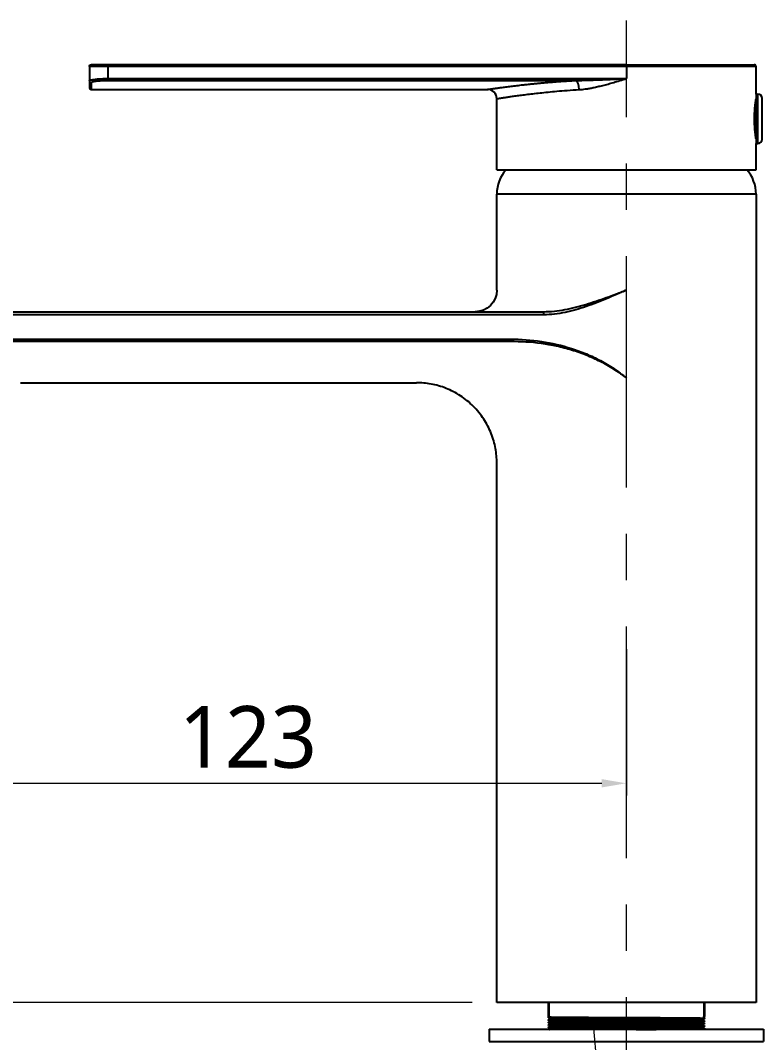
# Model space of a CAD drawing. Extents: x 0 to 1647, y 4681 to 5260.
# Drawn here: x 1263.7 to 1384.1, y 4916.4 to 5081.9 of the extents above; entities that cross this region are included whole.
import ezdxf

# ---------------------------------------------------------------- set-up
doc = ezdxf.new("R2010")
doc.units = 0
doc.header["$LTSCALE"] = 30
doc.header["$MEASUREMENT"] = 0
doc.header["$PDMODE"] = 3
doc.header["$PDSIZE"] = -10
doc.linetypes.add('CENTER', pattern=[2, 1.25, -0.25, 0.25, -0.25])
doc.layers.get('0').update_dxf_attribs({"linetype": 'CONTINUOUS'})
doc.layers.get('DEFPOINTS').update_dxf_attribs({"linetype": 'CONTINUOUS'})
doc.layers.add('\\M+5B3DF\\M+5B4E7\\M+5CFDF', color=3, linetype='CONTINUOUS', lineweight=9)
doc.layers.add('AXES', color=7, linetype='CONTINUOUS')
doc.layers.add('BODY', color=7, linetype='CONTINUOUS')
doc.styles.add('Daelim Dimension', font='NanumGothic.ttf')
doc.dimstyles.new('DEFAULT', dxfattribs={"dimscale": 2, "dimtxt": 2, "dimasz": 2, "dimexe": 0, "dimexo": 2, "dimgap": 1, "dimtad": 1, "dimdec": 1, "dimzin": 9, "dimdsep": 46, "dimtxsty": 'Daelim Dimension', "dimcen": 0.5, "dimclrd": 252, "dimclre": 252, "dimclrt": 3, "dimadec": 1, "dimazin": 0, "dimtfac": 1, "dimtdec": 1, "dimtix": 1, "dimtmove": 0, "dimatfit": 3, "dimfxl": 0, "dimtolj": 1, "dimtzin": 1, "dimlwd": 9, "dimlwe": 9, "dimarcsym": 0})

# ---------------------------------------------------------------- blocks, each defined once
blk = doc.blocks.new('*D14')
at = {"color": 5, "lineweight": 9, "ltscale": 0.5}
for p, q in [((1235.24, 5014.26), (1190.09, 5014.26)), ((1192.09, 5010.26), (1192.09, 4926.84)), ((1336.85, 4922.84), (1190.09, 4922.84))]:
    blk.add_line(p, q, dxfattribs=at)
at = {"color": 5, "ltscale": 0.5}
for points in [[(1191.42, 5010.26), (1192.76, 5010.26), (1192.09, 5014.26)], [(1191.42, 4926.84), (1192.76, 4926.84), (1192.09, 4922.84)]]:
    blk.add_solid(points, dxfattribs=at)
at = {"layer": 'DEFPOINTS', "color": 0, "ltscale": 0.5}
for p in [(1239.24, 5014.26), (1192.09, 4922.84), (1340.85, 4922.84)]:
    blk.add_point(p, dxfattribs=at)
at = {"color": 7, "ltscale": 0.5, "insert": (1184.65, 4968.55), "char_height": 10, "attachment_point": 5, "rotation": 90, "style": 'Daelim Dimension'}
blk.add_mtext('\\A1;91', dxfattribs=at)
blk = doc.blocks.new('*D16')
at = {"color": 5, "lineweight": 9, "ltscale": 0.5}
for p, q in [((1239.24, 5010.26), (1239.24, 4956.36)), ((1361.85, 4980.08), (1361.85, 4956.36)), ((1243.24, 4958.36), (1357.85, 4958.36))]:
    blk.add_line(p, q, dxfattribs=at)
at = {"color": 5, "ltscale": 0.5}
for points in [[(1243.24, 4959.03), (1243.24, 4957.69), (1239.24, 4958.36)], [(1357.85, 4959.03), (1357.85, 4957.69), (1361.85, 4958.36)]]:
    blk.add_solid(points, dxfattribs=at)
at = {"layer": 'DEFPOINTS', "color": 0, "ltscale": 0.5}
for p in [(1239.24, 5014.26), (1361.85, 4984.08), (1361.85, 4958.36)]:
    blk.add_point(p, dxfattribs=at)
at = {"color": 7, "ltscale": 0.5, "insert": (1300.54, 4965.81), "char_height": 10, "attachment_point": 5, "style": 'Daelim Dimension'}
blk.add_mtext('\\A1;123', dxfattribs=at)

msp = doc.modelspace()

# ---------------------------------------------------------------- linework, layer by layer
at = {"color": 0, "lineweight": 35}
for p, q in [((1349.25, 4922.84), (1349.25, 4920.41)), ((1374.45, 4922.84), (1374.45, 4920.61)), ((1374.45, 4920.26), (1374.45, 4920.61)), ((1374.45, 4920.26), (1374.45, 4920.21)), ((1374.45, 4920.21), (1374.45, 4920.21)), ((1349.25, 4920.06), (1349.25, 4920.01)), ((1349.25, 4920.06), (1349.25, 4920.06)), ((1349.25, 4919.66), (1349.25, 4919.61)), ((1349.25, 4919.66), (1349.25, 4919.66)), ((1349.25, 4919.26), (1349.25, 4919.21)), ((1349.25, 4919.26), (1349.25, 4919.26)), ((1349.25, 4919.26), (1349.25, 4919.26)), ((1349.25, 4918.86), (1349.25, 4918.81)), ((1349.25, 4918.86), (1349.25, 4918.86)), ((1349.25, 4918.86), (1349.25, 4918.86)), ((1374.45, 4919.86), (1374.45, 4919.81)), ((1374.45, 4919.81), (1374.45, 4919.81)), ((1374.45, 4919.46), (1374.45, 4919.41)), ((1374.45, 4919.41), (1374.45, 4919.41)), ((1374.45, 4919.06), (1374.45, 4919.01)), ((1374.45, 4919.01), (1374.45, 4919.01)), ((1374.45, 4918.66), (1374.45, 4918.61)), ((1374.45, 4918.61), (1374.45, 4918.61))]:
    msp.add_line(p, q, dxfattribs=at)
for points in [[(1349.5, 4920.27), (1349.37, 4920.34), (1349.25, 4920.42)], [(1349.25, 4920.06), (1349.37, 4920.13), (1349.5, 4920.2)], [(1349.5, 4920.2), (1349.53, 4920.24), (1349.5, 4920.27)], [(1374.45, 4920.22), (1374.33, 4920.14), (1374.2, 4920.07)], [(1349.5, 4919.87), (1349.37, 4919.94), (1349.25, 4920.02)], [(1349.25, 4919.66), (1349.37, 4919.73), (1349.5, 4919.8)], [(1349.5, 4919.47), (1349.37, 4919.54), (1349.25, 4919.62)], [(1349.25, 4919.26), (1349.37, 4919.33), (1349.5, 4919.4)], [(1349.5, 4919.07), (1349.37, 4919.14), (1349.25, 4919.21)], [(1349.25, 4918.86), (1349.37, 4918.93), (1349.5, 4919)], [(1349.5, 4918.67), (1349.38, 4918.74), (1349.25, 4918.81)], [(1349.4, 4918.55), (1349.45, 4918.57), (1349.5, 4918.6)], [(1349.49, 4919.4), (1349.53, 4919.44), (1349.49, 4919.47)], [(1349.5, 4919.8), (1349.53, 4919.84), (1349.5, 4919.87)], [(1349.5, 4919), (1349.54, 4919.04), (1349.5, 4919.07)], [(1349.5, 4918.6), (1349.54, 4918.64), (1349.5, 4918.67)], [(1374.2, 4920.07), (1374.16, 4920.04), (1374.2, 4920)], [(1374.2, 4919.67), (1374.16, 4919.64), (1374.2, 4919.6)], [(1374.2, 4919.27), (1374.16, 4919.24), (1374.2, 4919.2)], [(1374.2, 4919.27), (1374.16, 4919.24), (1374.2, 4919.2)], [(1374.2, 4918.87), (1374.16, 4918.84), (1374.2, 4918.8)], [(1374.21, 4918.87), (1374.17, 4918.84), (1374.21, 4918.8)], [(1374.2, 4920), (1374.33, 4919.93), (1374.45, 4919.86)], [(1374.45, 4919.82), (1374.33, 4919.74), (1374.2, 4919.67)], [(1374.2, 4919.6), (1374.33, 4919.53), (1374.45, 4919.46)], [(1374.45, 4919.42), (1374.33, 4919.34), (1374.2, 4919.27)], [(1374.2, 4919.2), (1374.33, 4919.13), (1374.45, 4919.06)], [(1374.45, 4919.01), (1374.33, 4918.94), (1374.2, 4918.87)], [(1374.2, 4918.8), (1374.33, 4918.73), (1374.45, 4918.66)], [(1374.45, 4918.61), (1374.4, 4918.58), (1374.34, 4918.55)]]:
    msp.add_open_spline(points, degree=2, dxfattribs=at)
for points, knots in [([(1374.45, 4920.21), (1374.45, 4920.22), (1374.44, 4920.22), (1374.43, 4920.22), (1374.42, 4920.22), (1374.41, 4920.22), (1374.4, 4920.22), (1374.35, 4920.22), (1374.23, 4920.23), (1374.03, 4920.23), (1373.88, 4920.23), (1373.83, 4920.23), (1373.78, 4920.24), (1373.75, 4920.24), (1373.73, 4920.24), (1373.64, 4920.24), (1373.57, 4920.24), (1373.33, 4920.24), (1373.15, 4920.24), (1372.91, 4920.25), (1372.86, 4920.25), (1372.76, 4920.25), (1372.6, 4920.25), (1372.44, 4920.25), (1372.09, 4920.25), (1371.61, 4920.26), (1371.06, 4920.26), (1370.62, 4920.27), (1370.47, 4920.27), (1370.28, 4920.27), (1370.24, 4920.27), (1370.17, 4920.27), (1370.05, 4920.27), (1369.93, 4920.27), (1369.53, 4920.27), (1369.2, 4920.28), (1368.77, 4920.28), (1368.68, 4920.28), (1368.51, 4920.28), (1368.42, 4920.28), (1368.16, 4920.28), (1367.8, 4920.28), (1367.43, 4920.29), (1367.15, 4920.29), (1367.05, 4920.29), (1366.86, 4920.29), (1366.77, 4920.29), (1366.29, 4920.29), (1365.9, 4920.29), (1365.31, 4920.3), (1365.11, 4920.3), (1364.81, 4920.3), (1364.71, 4920.3), (1364.51, 4920.3), (1364.4, 4920.3), (1363.9, 4920.3), (1363.49, 4920.31), (1362.98, 4920.31), (1362.87, 4920.31), (1362.67, 4920.31), (1362.56, 4920.31), (1362.25, 4920.31), (1362.05, 4920.31), (1361.43, 4920.32), (1361.01, 4920.32), (1360.55, 4920.32), (1360.5, 4920.32), (1360.4, 4920.32), (1360.24, 4920.32), (1359.88, 4920.32), (1359.58, 4920.33), (1358.98, 4920.33), (1358.58, 4920.33), (1357.8, 4920.34), (1357.41, 4920.34), (1356.94, 4920.34), (1356.84, 4920.34), (1356.66, 4920.34), (1356.56, 4920.34), (1356.28, 4920.34), (1356.1, 4920.34), (1355.55, 4920.35), (1355.19, 4920.35), (1354.76, 4920.35), (1354.68, 4920.35), (1354.51, 4920.35), (1354.26, 4920.36), (1353.85, 4920.36), (1353.54, 4920.36), (1353.31, 4920.36), (1353.23, 4920.36), (1353.08, 4920.36), (1353.01, 4920.36), (1352.64, 4920.37), (1352.37, 4920.37), (1351.97, 4920.37), (1351.85, 4920.37), (1351.66, 4920.37), (1351.6, 4920.38), (1351.48, 4920.38), (1351.42, 4920.38), (1351.14, 4920.38), (1350.92, 4920.38), (1350.68, 4920.38), (1350.63, 4920.38), (1350.54, 4920.39), (1350.41, 4920.39), (1350.28, 4920.39), (1350.05, 4920.39), (1349.91, 4920.39), (1349.67, 4920.4), (1349.57, 4920.4), (1349.45, 4920.4), (1349.42, 4920.4), (1349.38, 4920.41), (1349.37, 4920.41), (1349.36, 4920.41), (1349.35, 4920.41), (1349.33, 4920.41), (1349.32, 4920.41), (1349.27, 4920.41), (1349.25, 4920.41), (1349.25, 4920.41)], [0, 0, 0, 0, 0.015625, 0.015625, 0.023437, 0.023437, 0.03125, 0.03125, 0.0625, 0.09375, 0.09375, 0.101562, 0.105469, 0.105469, 0.109375, 0.109375, 0.125, 0.125, 0.15625, 0.15625, 0.164062, 0.164062, 0.171875, 0.1875, 0.1875, 0.21875, 0.25, 0.25, 0.265625, 0.265625, 0.269531, 0.269531, 0.273437, 0.28125, 0.28125, 0.3125, 0.3125, 0.320312, 0.320312, 0.328125, 0.328125, 0.34375, 0.359375, 0.359375, 0.367187, 0.367187, 0.375, 0.375, 0.40625, 0.40625, 0.421875, 0.421875, 0.429687, 0.429687, 0.4375, 0.4375, 0.46875, 0.46875, 0.476562, 0.476562, 0.484375, 0.484375, 0.5, 0.5, 0.53125, 0.53125, 0.535156, 0.535156, 0.539062, 0.546875, 0.5625, 0.5625, 0.59375, 0.59375, 0.625, 0.625, 0.632812, 0.632812, 0.640625, 0.640625, 0.65625, 0.65625, 0.6875, 0.6875, 0.695312, 0.695312, 0.703125, 0.71875, 0.734375, 0.734375, 0.742187, 0.742187, 0.75, 0.75, 0.78125, 0.78125, 0.796875, 0.796875, 0.804687, 0.804687, 0.8125, 0.8125, 0.84375, 0.84375, 0.851562, 0.851562, 0.859375, 0.875, 0.875, 0.90625, 0.90625, 0.9375, 0.9375, 0.953125, 0.953125, 0.957031, 0.957031, 0.960937, 0.960937, 0.96875, 0.96875, 1, 1, 1, 1]), ([(1349.5, 4920.2), (1349.48, 4920.2), (1349.94, 4920.18), (1352.24, 4920.16), (1356.16, 4920.13), (1360.95, 4920.11), (1365.87, 4920.08), (1370.18, 4920.06), (1373.21, 4920.03), (1374.13, 4920.01), (1374.2, 4920), (1374.2, 4920)], [0, 0, 0, 0, 0.10368, 0.229208, 0.354736, 0.480265, 0.605793, 0.731321, 0.856849, 0.982378, 1, 1, 1, 1]), ([(1349.5, 4920.27), (1349.51, 4920.27), (1349.98, 4920.25), (1352.24, 4920.23), (1356.16, 4920.2), (1360.95, 4920.18), (1365.87, 4920.15), (1370.18, 4920.13), (1373.21, 4920.1), (1374.15, 4920.08), (1374.2, 4920.07), (1374.2, 4920.07)], [0, 0, 0, 0, 0.097886, 0.223414, 0.348943, 0.474471, 0.599999, 0.725527, 0.851056, 0.976584, 1, 1, 1, 1]), ([(1349.49, 4919.4), (1349.48, 4919.4), (1350.06, 4919.38), (1352.69, 4919.35), (1356.76, 4919.33), (1361.62, 4919.3), (1366.51, 4919.28), (1370.68, 4919.25), (1373.5, 4919.23), (1374.18, 4919.21), (1374.2, 4919.2), (1374.2, 4919.2)], [0, 0, 0, 0, 0.12058, 0.246108, 0.371636, 0.497164, 0.622692, 0.74822, 0.873748, 0.999276, 1, 1, 1, 1]), ([(1349.5, 4919), (1349.48, 4918.99), (1350.06, 4918.98), (1352.69, 4918.95), (1356.77, 4918.93), (1361.62, 4918.9), (1366.51, 4918.88), (1370.68, 4918.85), (1373.5, 4918.83), (1374.19, 4918.81), (1374.2, 4918.8), (1374.2, 4918.8)], [0, 0, 0, 0, 0.12058, 0.246108, 0.371636, 0.497164, 0.622692, 0.74822, 0.873748, 0.999276, 1, 1, 1, 1]), ([(1349.49, 4919.8), (1349.49, 4919.8), (1350.01, 4919.78), (1352.46, 4919.76), (1356.46, 4919.73), (1361.28, 4919.71), (1366.19, 4919.68), (1370.43, 4919.66), (1373.36, 4919.63), (1374.16, 4919.61), (1374.2, 4919.6), (1374.2, 4919.6)], [0, 0, 0, 0, 0.111379, 0.237013, 0.362647, 0.488282, 0.613916, 0.73955, 0.865185, 0.990819, 1, 1, 1, 1]), ([(1349.49, 4919.47), (1349.51, 4919.46), (1350.1, 4919.45), (1352.69, 4919.42), (1356.76, 4919.4), (1361.62, 4919.37), (1366.51, 4919.35), (1370.68, 4919.32), (1373.5, 4919.3), (1374.2, 4919.28), (1374.2, 4919.27), (1374.2, 4919.27)], [0, 0, 0, 0, 0.115001, 0.240499, 0.365997, 0.491495, 0.616993, 0.742491, 0.867988, 0.993486, 1, 1, 1, 1]), ([(1349.5, 4919.87), (1349.51, 4919.86), (1350.04, 4919.85), (1352.46, 4919.83), (1356.46, 4919.8), (1361.28, 4919.78), (1366.19, 4919.75), (1370.43, 4919.72), (1373.36, 4919.7), (1374.17, 4919.68), (1374.2, 4919.67), (1374.2, 4919.67)], [0, 0, 0, 0, 0.10656, 0.232209, 0.357859, 0.483508, 0.609157, 0.734807, 0.860456, 0.986105, 1, 1, 1, 1]), ([(1349.5, 4919.07), (1349.51, 4919.06), (1350.1, 4919.05), (1352.69, 4919.02), (1356.77, 4919), (1361.62, 4918.97), (1366.51, 4918.95), (1370.68, 4918.92), (1373.5, 4918.9), (1374.2, 4918.88), (1374.2, 4918.87), (1374.2, 4918.87)], [0, 0, 0, 0, 0.115001, 0.240499, 0.365997, 0.491495, 0.616993, 0.742491, 0.867988, 0.993486, 1, 1, 1, 1]), ([(1349.5, 4918.67), (1349.51, 4918.66), (1350.1, 4918.65), (1352.7, 4918.62), (1356.77, 4918.6), (1361.62, 4918.57), (1364.97, 4918.55), (1366.57, 4918.55), (1366.65, 4918.55)], [0, 0, 0, 0, 0.1150011, 0.240499, 0.3659969, 0.4914948, 0.6169927, 0.6242591, 0.6242591, 0.6242591, 0.6242591])]:
    msp.add_open_spline(points, degree=3, knots=knots, dxfattribs=at)
at = {"layer": '\\M+5B3DF\\M+5B4E7\\M+5CFDF', "color": 0, "lineweight": -3}
for p, q in [((1277.85, 5074.44), (1274.85, 5074.44)), ((1274.85, 5074.44), (1274.85, 5072.14)), ((1277.85, 5074.74), (1275.15, 5074.74)), ((1277.85, 5074.44), (1277.85, 5074.74)), ((1361.85, 5074.74), (1277.85, 5074.74)), ((1277.85, 5074.44), (1277.85, 5072.5)), ((1361.85, 5074.44), (1277.85, 5074.44)), ((1361.85, 5074.74), (1382.55, 5074.74)), ((1361.85, 5074.44), (1361.85, 5074.74)), ((1361.85, 5074.44), (1361.85, 5072.5)), ((1382.85, 5074.44), (1361.85, 5074.44)), ((1382.85, 5069.99), (1382.85, 5074.44)), ((1277.85, 5072.5), (1361.85, 5072.5)), ((1277.85, 5072.5), (1277.85, 5072.2)), ((1274.85, 5072.14), (1274.85, 5071.04)), ((1275.15, 5071.84), (1275.15, 5070.74)), ((1277.85, 5072.2), (1353.65, 5072.2)), ((1275.15, 5070.74), (1339.35, 5070.74)), ((1340.85, 5057.74), (1340.85, 5069.24)), ((1382.85, 5069.99), (1383.15, 5069.99)), ((1382.85, 5069.99), (1382.85, 5061.99)), ((1383.15, 5061.99), (1383.15, 5069.99)), ((1383.85, 5065.99), (1383.85, 5069.29)), ((1383.85, 5062.69), (1383.85, 5065.99)), ((1382.85, 5061.99), (1383.15, 5061.99)), ((1382.85, 5057.74), (1382.85, 5061.99)), ((1340.85, 5057.74), (1382.85, 5057.74)), ((1340.85, 5038.24), (1340.85, 5053.8)), ((1382.85, 5053.8), (1340.85, 5053.8)), ((1382.85, 5053.8), (1382.85, 4922.84)), ((1223.85, 5034.74), (1348.43, 5034.74)), ((1348.43, 5034.74), (1348.43, 5034.24)), ((1348.43, 5034.24), (1223.85, 5034.24)), ((1247.94, 5030.29), (1343.06, 5030.29)), ((1343.06, 5029.89), (1247.94, 5029.89)), ((1263.69, 5023.24), (1327.85, 5023.24)), ((1340.85, 4922.84), (1340.85, 5010.24)), ((1382.85, 4922.84), (1340.85, 4922.84))]:
    msp.add_line(p, q, dxfattribs=at)
at = {"layer": '\\M+5B3DF\\M+5B4E7\\M+5CFDF', "color": 0, "lineweight": -3, "extrusion": (0, 0, -1)}
for centre, radius, start, end in [((-1275.15, 5074.44), 0.3, 0, 90), ((-1337.35, 5038.24), 3.5, 180, 270)]:
    msp.add_arc(centre, radius, start, end, dxfattribs=at)
at = {"layer": '\\M+5B3DF\\M+5B4E7\\M+5CFDF', "color": 0, "lineweight": -3}
for centre, radius, start, end in [((1382.55, 5074.44), 0.3, 0, 90), ((1275.15, 5071.04), 0.3, 180, 270), ((1339.35, 5069.24), 1.5, 0, 90), ((1383.15, 5069.29), 0.7, 0, 90), ((1383.15, 5062.69), 0.7, 270, 0), ((1346.85, 5053.77), 6, 138.5892, 179.7013), ((1376.85, 5053.77), 6, 0.2987, 41.4108)]:
    msp.add_arc(centre, radius, start, end, dxfattribs=at)
for centre, major_axis, ratio, start_param, end_param in [((1275.15, 5072.14), (-0.3, 0), 0.992521, 0, 1.570796), ((1353.65, 5070.72), (-0.08, 1.5), 0.363944, 4.692197, 6.131886)]:
    msp.add_ellipse(centre, major_axis=major_axis, ratio=ratio, start_param=start_param, end_param=end_param, dxfattribs=at)
for points, knots in [([(1274.96, 5072.23), (1274.99, 5072.24), (1275.07, 5072.27), (1275.28, 5072.32), (1275.59, 5072.37), (1275.98, 5072.42), (1276.32, 5072.45), (1276.61, 5072.46), (1276.92, 5072.48), (1277.23, 5072.49), (1277.54, 5072.5), (1277.75, 5072.5), (1277.85, 5072.5)], [0, 0, 0, 0, 0.094331, 0.190542, 0.356551, 0.504787, 0.590886, 0.675544, 0.758771, 0.840581, 0.920986, 1, 1, 1, 1]), ([(1353.65, 5072.2), (1353.69, 5072.2), (1353.78, 5072.2), (1353.91, 5072.2), (1354.04, 5072.2), (1354.17, 5072.21), (1354.31, 5072.21), (1354.45, 5072.21), (1354.59, 5072.21), (1354.74, 5072.22), (1354.89, 5072.22), (1355.04, 5072.22), (1355.19, 5072.23), (1355.35, 5072.23), (1355.5, 5072.24), (1355.67, 5072.24), (1355.83, 5072.25), (1356, 5072.25), (1356.17, 5072.26), (1356.34, 5072.26), (1356.51, 5072.27), (1356.69, 5072.27), (1356.98, 5072.28), (1357.39, 5072.3), (1357.94, 5072.32), (1358.53, 5072.35), (1359.01, 5072.37), (1359.36, 5072.38), (1359.6, 5072.39), (1359.85, 5072.4), (1360.13, 5072.42), (1360.43, 5072.43), (1360.75, 5072.45), (1361.1, 5072.46), (1361.46, 5072.48), (1361.72, 5072.49), (1361.85, 5072.5)], [0, 0, 0, 0, 0.015471, 0.031265, 0.047382, 0.063822, 0.080584, 0.09767, 0.115078, 0.132809, 0.150864, 0.169241, 0.187941, 0.206964, 0.226309, 0.245978, 0.26597, 0.286285, 0.306922, 0.327883, 0.349167, 0.370773, 0.392703, 0.455366, 0.522548, 0.59425, 0.670471, 0.69603, 0.724353, 0.75544, 0.789291, 0.825905, 0.865284, 0.907425, 0.952331, 1, 1, 1, 1]), ([(1354.2, 5070.72), (1354.37, 5070.73), (1354.71, 5070.75), (1355.25, 5070.82), (1355.84, 5070.91), (1356.49, 5071.04), (1357.22, 5071.2), (1358.03, 5071.39), (1358.89, 5071.62), (1359.81, 5071.89), (1360.8, 5072.18), (1361.49, 5072.39), (1361.85, 5072.5)], [0, 0, 0, 0, 0.068288, 0.137474, 0.214025, 0.299403, 0.394963, 0.500209, 0.61324, 0.732512, 0.860151, 1, 1, 1, 1]), ([(1274.85, 5072.14), (1274.85, 5072.15), (1274.85, 5072.16), (1274.86, 5072.18), (1274.89, 5072.19), (1274.92, 5072.21), (1274.94, 5072.22), (1274.96, 5072.23), (1274.96, 5072.23)], [0, 0, 0, 0, 0.199969, 0.399945, 0.599929, 0.799921, 0.999921, 1, 1, 1, 1]), ([(1339.35, 5070.74), (1339.35, 5070.74), (1339.35, 5070.74), (1339.35, 5070.74), (1339.35, 5070.74), (1339.35, 5070.74), (1339.35, 5070.74), (1339.35, 5070.74), (1339.35, 5070.74), (1339.36, 5070.74), (1339.36, 5070.74), (1339.36, 5070.74), (1339.36, 5070.74), (1339.37, 5070.74), (1339.37, 5070.74), (1339.37, 5070.74), (1339.38, 5070.74), (1339.38, 5070.74), (1339.39, 5070.74), (1339.39, 5070.74), (1339.4, 5070.74), (1339.4, 5070.75), (1339.41, 5070.75), (1339.41, 5070.75), (1339.42, 5070.75), (1339.42, 5070.75), (1339.43, 5070.75), (1339.44, 5070.75), (1339.44, 5070.75), (1339.45, 5070.75), (1339.46, 5070.75), (1339.47, 5070.75), (1339.47, 5070.76), (1339.48, 5070.76), (1339.49, 5070.76), (1339.5, 5070.76), (1339.51, 5070.76), (1339.52, 5070.76), (1339.53, 5070.76), (1339.54, 5070.77), (1339.55, 5070.77), (1339.56, 5070.77), (1339.57, 5070.77), (1339.58, 5070.77), (1339.59, 5070.77), (1339.6, 5070.77), (1339.61, 5070.78), (1339.66, 5070.78), (1339.75, 5070.8), (1339.9, 5070.82), (1340.08, 5070.84), (1340.28, 5070.87), (1340.51, 5070.91), (1340.78, 5070.94), (1341.07, 5070.99), (1341.5, 5071.04), (1342.1, 5071.12), (1342.92, 5071.23), (1343.84, 5071.34), (1344.74, 5071.45), (1345.6, 5071.54), (1346.37, 5071.63), (1347.13, 5071.7), (1347.85, 5071.77), (1348.54, 5071.83), (1349.25, 5071.89), (1349.87, 5071.95), (1350.39, 5071.99), (1350.81, 5072.02), (1351.24, 5072.05), (1351.57, 5072.07), (1351.8, 5072.09), (1351.93, 5072.1), (1352.06, 5072.1), (1352.19, 5072.11), (1352.32, 5072.12), (1352.45, 5072.13), (1352.58, 5072.14), (1352.71, 5072.15), (1352.85, 5072.15), (1352.98, 5072.16), (1353.11, 5072.17), (1353.25, 5072.18), (1353.38, 5072.19), (1353.51, 5072.19), (1353.6, 5072.2), (1353.65, 5072.2)], [0, 0, 0, 0, 0.002834, 0.005668, 0.008501, 0.011333, 0.014164, 0.016995, 0.019825, 0.022655, 0.025484, 0.028313, 0.031141, 0.033969, 0.036797, 0.039624, 0.042451, 0.045278, 0.048104, 0.05093, 0.053756, 0.056582, 0.059408, 0.062234, 0.065059, 0.067885, 0.070711, 0.073536, 0.076362, 0.079188, 0.082014, 0.084841, 0.087667, 0.090494, 0.093321, 0.096149, 0.098976, 0.101805, 0.104633, 0.107462, 0.110292, 0.113122, 0.115953, 0.118784, 0.121616, 0.124449, 0.127282, 0.130116, 0.157637, 0.185086, 0.212492, 0.239887, 0.26931, 0.298698, 0.328087, 0.357515, 0.417055, 0.476648, 0.536171, 0.595762, 0.63646, 0.677139, 0.717894, 0.750117, 0.782328, 0.814574, 0.846902, 0.864921, 0.88295, 0.900996, 0.91907, 0.92448, 0.929888, 0.935292, 0.940694, 0.946093, 0.951491, 0.956886, 0.962279, 0.967671, 0.973061, 0.97845, 0.983838, 0.989226, 0.994613, 1, 1, 1, 1]), ([(1340.85, 5069.24), (1340.85, 5069.24), (1340.9, 5069.25), (1341.11, 5069.28), (1341.41, 5069.33), (1341.82, 5069.39), (1342.35, 5069.47), (1343, 5069.57), (1343.76, 5069.68), (1344.63, 5069.8), (1345.6, 5069.92), (1346.67, 5070.05), (1347.85, 5070.18), (1349.15, 5070.32), (1350.61, 5070.46), (1352.29, 5070.59), (1353.53, 5070.68), (1354.2, 5070.72)], [0, 0, 0, 0, 0.073393, 0.138061, 0.196756, 0.255346, 0.317969, 0.382313, 0.445879, 0.509036, 0.572593, 0.636833, 0.702115, 0.768732, 0.838308, 0.914287, 1, 1, 1, 1]), ([(1382.85, 5062.74), (1382.85, 5062.74), (1382.85, 5062.74), (1382.84, 5062.76), (1382.84, 5062.79), (1382.83, 5062.85), (1382.83, 5062.88), (1382.82, 5062.89), (1382.82, 5062.91), (1382.82, 5062.92), (1382.82, 5062.95), (1382.81, 5062.96), (1382.81, 5063.03), (1382.79, 5063.12), (1382.78, 5063.23), (1382.77, 5063.31), (1382.76, 5063.36), (1382.75, 5063.41), (1382.75, 5063.44), (1382.75, 5063.46), (1382.74, 5063.54), (1382.72, 5063.69), (1382.7, 5063.92), (1382.68, 5064.09), (1382.67, 5064.22), (1382.67, 5064.27), (1382.66, 5064.36), (1382.66, 5064.41), (1382.64, 5064.55), (1382.63, 5064.74), (1382.62, 5064.94), (1382.61, 5065.09), (1382.61, 5065.14), (1382.61, 5065.22), (1382.61, 5065.25), (1382.61, 5065.3), (1382.6, 5065.43), (1382.6, 5065.67), (1382.6, 5065.88), (1382.6, 5066.09), (1382.6, 5066.2), (1382.6, 5066.33), (1382.6, 5066.36), (1382.6, 5066.41), (1382.6, 5066.49), (1382.6, 5066.57), (1382.61, 5066.73), (1382.62, 5066.93), (1382.63, 5067.13), (1382.64, 5067.28), (1382.64, 5067.33), (1382.64, 5067.42), (1382.65, 5067.47), (1382.66, 5067.61), (1382.67, 5067.8), (1382.69, 5067.97), (1382.7, 5068.09), (1382.71, 5068.15), (1382.71, 5068.21), (1382.72, 5068.25), (1382.72, 5068.27), (1382.73, 5068.36), (1382.75, 5068.5), (1382.77, 5068.69), (1382.79, 5068.8), (1382.79, 5068.86), (1382.8, 5068.88), (1382.8, 5068.9), (1382.8, 5068.91), (1382.81, 5068.95), (1382.81, 5068.97), (1382.82, 5069.03), (1382.83, 5069.1), (1382.84, 5069.15), (1382.84, 5069.18), (1382.84, 5069.19), (1382.84, 5069.21), (1382.84, 5069.22), (1382.85, 5069.23), (1382.85, 5069.24), (1382.85, 5069.24)], [0, 0, 0, 0, 0.03125, 0.03125, 0.0625, 0.09375, 0.09375, 0.101562, 0.101562, 0.109375, 0.109375, 0.125, 0.125, 0.15625, 0.1875, 0.1875, 0.203125, 0.210937, 0.210937, 0.21875, 0.21875, 0.25, 0.28125, 0.3125, 0.3125, 0.328125, 0.328125, 0.34375, 0.34375, 0.375, 0.40625, 0.40625, 0.421875, 0.421875, 0.429687, 0.429687, 0.4375, 0.46875, 0.5, 0.5, 0.53125, 0.53125, 0.539062, 0.539062, 0.546875, 0.5625, 0.5625, 0.59375, 0.625, 0.625, 0.640625, 0.640625, 0.65625, 0.65625, 0.6875, 0.71875, 0.71875, 0.734375, 0.742187, 0.742187, 0.75, 0.75, 0.78125, 0.8125, 0.84375, 0.84375, 0.851562, 0.851562, 0.859375, 0.859375, 0.875, 0.875, 0.90625, 0.9375, 0.9375, 0.953125, 0.953125, 0.96875, 0.96875, 1, 1, 1, 1]), ([(1348.43, 5034.74), (1349.6, 5034.74), (1350.75, 5034.88), (1353.02, 5035.3), (1354.15, 5035.59), (1356.38, 5036.26), (1357.48, 5036.63), (1359.12, 5037.22), (1359.67, 5037.42), (1360.49, 5037.72), (1360.76, 5037.83), (1361.3, 5038.03), (1361.58, 5038.14), (1361.85, 5038.24)], [0, 0, 0, 0, 0.25, 0.25, 0.5, 0.5, 0.75, 0.75, 0.875, 0.875, 0.9375, 0.9375, 1, 1, 1, 1]), ([(1361.85, 5038.24), (1361.58, 5038.12), (1361.31, 5038), (1360.77, 5037.76), (1360.5, 5037.64), (1359.69, 5037.29), (1359.15, 5037.06), (1357.53, 5036.38), (1356.43, 5035.95), (1354.76, 5035.39), (1354.2, 5035.21), (1353.07, 5034.89), (1352.5, 5034.75), (1350.78, 5034.39), (1349.62, 5034.24), (1348.43, 5034.24)], [0, 0, 0, 0, 0.0625, 0.0625, 0.125, 0.125, 0.25, 0.25, 0.5, 0.5, 0.625, 0.625, 0.75, 0.75, 1, 1, 1, 1]), ([(1343.06, 5029.89), (1343.06, 5029.91), (1343.06, 5029.94), (1343.06, 5030), (1343.06, 5030.03), (1343.06, 5030.1), (1343.06, 5030.14), (1343.06, 5030.21), (1343.06, 5030.25), (1343.06, 5030.29)], [0, 0, 0, 0, 0.25, 0.25, 0.5, 0.5, 0.75, 0.75, 1, 1, 1, 1]), ([(1343.06, 5030.29), (1344.75, 5030.29), (1346.43, 5030.17), (1349.74, 5029.67), (1351.37, 5029.29), (1353.78, 5028.52), (1354.59, 5028.22), (1356.14, 5027.57), (1356.9, 5027.21), (1358.38, 5026.42), (1359.1, 5025.99), (1360.16, 5025.29), (1360.5, 5025.05), (1361.01, 5024.67), (1361.27, 5024.48), (1361.52, 5024.29), (1361.68, 5024.15), (1361.77, 5024.09), (1361.85, 5024.02)], [0, 0, 0, 0, 0.25, 0.25, 0.5, 0.5, 0.625, 0.625, 0.75, 0.75, 0.875, 0.875, 0.9375, 0.9375, 0.96875, 0.984375, 0.984375, 1, 1, 1, 1]), ([(1361.85, 5024.02), (1361.68, 5024.15), (1361.51, 5024.27), (1361.17, 5024.52), (1361, 5024.64), (1360.49, 5025), (1360.14, 5025.23), (1359.08, 5025.89), (1358.36, 5026.29), (1356.88, 5027.04), (1356.12, 5027.38), (1354.57, 5028), (1353.78, 5028.27), (1352.17, 5028.76), (1351.36, 5028.97), (1349.72, 5029.32), (1348.89, 5029.47), (1346.4, 5029.81), (1344.73, 5029.91), (1343.06, 5029.89)], [0, 0, 0, 0, 0.03125, 0.03125, 0.0625, 0.0625, 0.125, 0.125, 0.25, 0.25, 0.375, 0.375, 0.5, 0.5, 0.625, 0.625, 0.75, 0.75, 1, 1, 1, 1]), ([(1340.85, 5010.24), (1340.85, 5010.62), (1340.83, 5011.01), (1340.76, 5011.8), (1340.71, 5012.2), (1340.56, 5013.01), (1340.46, 5013.41), (1340.23, 5014.22), (1340.09, 5014.62), (1339.78, 5015.42), (1339.6, 5015.82), (1339.19, 5016.6), (1338.97, 5016.98), (1338.49, 5017.72), (1338.22, 5018.08), (1337.66, 5018.78), (1337.36, 5019.11), (1336.72, 5019.75), (1336.39, 5020.05), (1335.69, 5020.61), (1335.33, 5020.88), (1334.59, 5021.36), (1334.21, 5021.58), (1333.43, 5021.99), (1333.03, 5022.17), (1332.23, 5022.48), (1331.83, 5022.62), (1331.02, 5022.85), (1330.62, 5022.95), (1329.81, 5023.09), (1329.41, 5023.15), (1328.62, 5023.22), (1328.23, 5023.24), (1327.85, 5023.24)], [0, 0, 0, 0, 0.0625, 0.0625, 0.125, 0.125, 0.1875, 0.1875, 0.25, 0.25, 0.3125, 0.3125, 0.375, 0.375, 0.4375, 0.4375, 0.5, 0.5, 0.5625, 0.5625, 0.625, 0.625, 0.6875, 0.6875, 0.75, 0.75, 0.8125, 0.8125, 0.875, 0.875, 0.9375, 0.9375, 1, 1, 1, 1])]:
    msp.add_open_spline(points, degree=3, knots=knots, dxfattribs=at)
msp.add_open_spline([(1275.15, 5071.84), (1275.15, 5071.87), (1275.21, 5071.93), (1275.42, 5072), (1275.72, 5072.06), (1276.06, 5072.11), (1276.4, 5072.14), (1276.73, 5072.17), (1277.06, 5072.18), (1277.42, 5072.2), (1277.7, 5072.2), (1277.85, 5072.2)], degree=3, dxfattribs=at)
at = {"layer": 'AXES', "color": 7, "linetype": 'Continuous'}
for p, q in [((1339.63, 4918.55), (1384.06, 4918.55)), ((1339.63, 4918.55), (1339.63, 4916.55)), ((1384.06, 4918.55), (1384.06, 4916.55)), ((1339.63, 4916.55), (1384.06, 4916.55))]:
    msp.add_line(p, q, dxfattribs=at)
at = {"layer": 'BODY', "color": 1, "linetype": 'CENTER', "lineweight": 5}
for p, q in [((1361.85, 4886.24), (1361.85, 5081.91)), ((1369.03, 4776.39), (1356.52, 4919.3))]:
    msp.add_line(p, q, dxfattribs=at)

# ---------------------------------------------------------------- dimensions: what is measured, and where the dimension line sits
at = {"color": 5, "ltscale": 0.5}
dim = msp.add_linear_dim(base=(1192.09, 4922.84), p1=(1239.24, 5014.26), p2=(1340.85, 4922.84), angle=90, dimstyle='DEFAULT', override={"dimtxt": 5, "dimexe": 1, "dimdec": 0, "dimclrd": 5, "dimclre": 5, "dimclrt": 7}, dxfattribs=at)
dim.commit()
dim.dimension.update_dxf_attribs({"geometry": '*D14', "text_midpoint": (1184.65, 4968.55)})
dim = msp.add_linear_dim(base=(1361.85, 4958.36), p1=(1239.24, 5014.26), p2=(1361.85, 4984.08), dimstyle='DEFAULT', override={"dimtxt": 5, "dimexe": 1, "dimdec": 0, "dimclrd": 5, "dimclre": 5, "dimclrt": 7}, dxfattribs=at)
dim.commit()
dim.dimension.update_dxf_attribs({"geometry": '*D16', "text_midpoint": (1300.54, 4965.81)})

doc.saveas('drawing.dxf')
